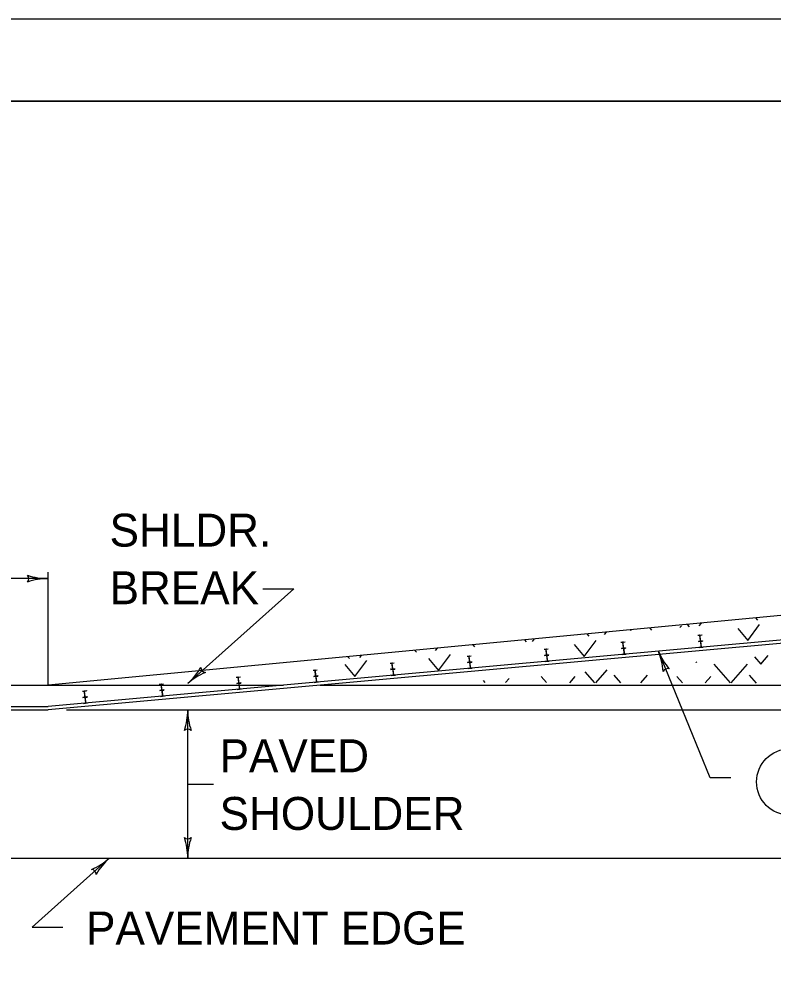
# Model space of a CAD drawing. Extents: x 918 to 1082, y 999 to 1322.
# Drawn here: x 1009.32 to 1013.9, y 1216.27 to 1222 of the extents above; entities that cross this region are included whole.
import ezdxf

# ---------------------------------------------------------------- set-up
doc = ezdxf.new("R2010")
doc.units = 0
for name, color, linetype in [('1', 7, 'Continuous'), ('10', 7, 'Continuous'), ('11', 7, 'Continuous'), ('5', 7, 'Continuous')]:
    doc.layers.add(name, color=color, linetype=linetype)

msp = doc.modelspace()

# ---------------------------------------------------------------- linework, layer by layer
at = {"layer": '1'}
for p, q in [((1020.6623, 1219.0164), (1009.4999, 1217.9552)), ((1020.6782, 1218.8416), (1009.4999, 1217.8254)), ((1020.6782, 1218.8213), (1009.4999, 1217.8052)), ((1009.4999, 1217.9552), (1009.4999, 1218.6408)), ((1009.4999, 1218.6021), (1009.2655, 1218.6021)), ((1010.99, 1218.5397), (1010.3471, 1217.9644)), ((1010.8025, 1218.5397), (1010.99, 1218.5397)), ((1013.4423, 1218.2592), (1013.4671, 1218.2614)), ((1013.4423, 1218.2592), (1013.4423, 1218.2579)), ((1013.4423, 1218.2579), (1013.4527, 1218.2589)), ((1013.4573, 1218.2256), (1013.4543, 1218.2575)), ((1013.4584, 1218.2257), (1013.4555, 1218.2576)), ((1013.4569, 1218.2593), (1013.4673, 1218.2603)), ((1013.4671, 1218.2614), (1013.4673, 1218.2603)), ((1012.9754, 1218.2167), (1013.0003, 1218.2189)), ((1012.9754, 1218.2167), (1012.9755, 1218.2155)), ((1012.9755, 1218.2155), (1012.9858, 1218.2164)), ((1012.9787, 1218.1805), (1012.989, 1218.1814)), ((1012.9788, 1218.1794), (1012.9787, 1218.1805)), ((1012.9788, 1218.1794), (1013.0037, 1218.1817)), ((1012.9788, 1218.1794), (1012.9789, 1218.1782)), ((1012.9789, 1218.1782), (1012.9893, 1218.1792)), ((1012.9904, 1218.1832), (1012.9875, 1218.2151)), ((1012.9916, 1218.1833), (1012.9888, 1218.2152)), ((1012.9901, 1218.2169), (1013.0004, 1218.2178)), ((1012.9909, 1218.1777), (1012.9938, 1218.1458)), ((1012.9921, 1218.1778), (1012.995, 1218.1459)), ((1012.9933, 1218.1818), (1013.0036, 1218.1828)), ((1012.9935, 1218.1795), (1013.0038, 1218.1804)), ((1013.0003, 1218.2189), (1013.0004, 1218.2178)), ((1013.0037, 1218.1817), (1013.0036, 1218.1828)), ((1013.0037, 1218.1817), (1013.0038, 1218.1804)), ((1013.4455, 1218.2229), (1013.4558, 1218.2239)), ((1013.4456, 1218.2218), (1013.4455, 1218.2229)), ((1013.4456, 1218.2218), (1013.4705, 1218.2241)), ((1013.4456, 1218.2218), (1013.4458, 1218.2207)), ((1013.4458, 1218.2207), (1013.456, 1218.2216)), ((1013.4488, 1218.1857), (1013.4593, 1218.1866)), ((1013.449, 1218.1844), (1013.4488, 1218.1857)), ((1013.449, 1218.1844), (1013.4739, 1218.1867)), ((1013.4578, 1218.2202), (1013.4606, 1218.1883)), ((1013.4589, 1218.2203), (1013.4618, 1218.1884)), ((1013.4601, 1218.2243), (1013.4704, 1218.2252)), ((1013.4603, 1218.2219), (1013.4706, 1218.2229)), ((1013.4635, 1218.1869), (1013.4738, 1218.1879)), ((1013.4705, 1218.2241), (1013.4704, 1218.2252)), ((1013.4705, 1218.2241), (1013.4706, 1218.2229)), ((1013.4739, 1218.1867), (1013.4738, 1218.1879)), ((1012.0418, 1218.1318), (1012.0667, 1218.1341)), ((1012.0418, 1218.1318), (1012.0418, 1218.1307)), ((1012.0418, 1218.1307), (1012.0523, 1218.1316)), ((1012.0568, 1218.0983), (1012.0539, 1218.1302)), ((1012.058, 1218.0984), (1012.0551, 1218.1303)), ((1012.0565, 1218.132), (1012.0668, 1218.1329)), ((1012.0667, 1218.1341), (1012.0668, 1218.1329)), ((1012.5086, 1218.1743), (1012.5335, 1218.1765)), ((1012.5086, 1218.1743), (1012.5087, 1218.1731)), ((1012.5087, 1218.1731), (1012.519, 1218.174)), ((1012.5118, 1218.1381), (1012.5223, 1218.139)), ((1012.512, 1218.1369), (1012.5118, 1218.1381)), ((1012.512, 1218.1369), (1012.5368, 1218.1392)), ((1012.512, 1218.1369), (1012.5121, 1218.1358)), ((1012.5121, 1218.1358), (1012.5224, 1218.1367)), ((1012.5236, 1218.1407), (1012.5208, 1218.1727)), ((1012.5248, 1218.1408), (1012.5219, 1218.1727)), ((1012.5233, 1218.1744), (1012.5336, 1218.1754)), ((1012.5241, 1218.1353), (1012.527, 1218.1034)), ((1012.5253, 1218.1354), (1012.5282, 1218.1035)), ((1012.5265, 1218.1394), (1012.5368, 1218.1403)), ((1012.5268, 1218.1371), (1012.537, 1218.138)), ((1012.5335, 1218.1765), (1012.5336, 1218.1754)), ((1012.5368, 1218.1392), (1012.5368, 1218.1403)), ((1012.5368, 1218.1392), (1012.537, 1218.138)), ((1012.982, 1218.1432), (1012.9924, 1218.1442)), ((1012.9822, 1218.142), (1012.982, 1218.1432)), ((1012.9822, 1218.142), (1013.0071, 1218.1443)), ((1012.9967, 1218.1445), (1013.007, 1218.1454)), ((1013.0071, 1218.1443), (1013.007, 1218.1454)), ((1013.5164, 1217.3926), (1013.2026, 1218.162)), ((1011.5749, 1218.0894), (1011.5998, 1218.0917)), ((1011.5749, 1218.0894), (1011.575, 1218.0882)), ((1011.575, 1218.0882), (1011.5853, 1218.0892)), ((1011.5899, 1218.0558), (1011.587, 1218.0878)), ((1011.5911, 1218.0559), (1011.5883, 1218.0878)), ((1011.5896, 1218.0896), (1011.5999, 1218.0905)), ((1011.5998, 1218.0917), (1011.5999, 1218.0905)), ((1012.045, 1218.0957), (1012.0554, 1218.0966)), ((1012.0452, 1218.0945), (1012.045, 1218.0957)), ((1012.0452, 1218.0945), (1012.07, 1218.0968)), ((1012.0452, 1218.0945), (1012.0453, 1218.0933)), ((1012.0453, 1218.0933), (1012.0556, 1218.0943)), ((1012.0573, 1218.0928), (1012.0602, 1218.0609)), ((1012.0585, 1218.0929), (1012.0613, 1218.0611)), ((1012.0597, 1218.0969), (1012.07, 1218.0979)), ((1012.0599, 1218.0947), (1012.0702, 1218.0956)), ((1012.07, 1218.0968), (1012.07, 1218.0979)), ((1012.07, 1218.0968), (1012.0702, 1218.0956)), ((1012.5153, 1218.0996), (1012.5403, 1218.1018)), ((1012.5153, 1218.1008), (1012.5256, 1218.1017)), ((1012.5153, 1218.0996), (1012.5153, 1218.1008)), ((1012.5298, 1218.1021), (1012.5402, 1218.103)), ((1012.5403, 1218.1018), (1012.5402, 1218.103)), ((1010.6413, 1218.0045), (1010.6662, 1218.0068)), ((1010.656, 1218.0047), (1010.6663, 1218.0057)), ((1010.6662, 1218.0068), (1010.6663, 1218.0057)), ((1011.1081, 1218.0469), (1011.133, 1218.0492)), ((1011.1081, 1218.0469), (1011.1082, 1218.0458)), ((1011.1082, 1218.0458), (1011.1185, 1218.0467)), ((1011.1113, 1218.0108), (1011.1218, 1218.0117)), ((1011.1115, 1218.0097), (1011.1113, 1218.0108)), ((1011.1115, 1218.0097), (1011.1363, 1218.0119)), ((1011.1115, 1218.0097), (1011.1116, 1218.0084)), ((1011.1116, 1218.0084), (1011.1219, 1218.0094)), ((1011.1231, 1218.0134), (1011.1203, 1218.0453)), ((1011.1243, 1218.0135), (1011.1214, 1218.0454)), ((1011.1228, 1218.0472), (1011.1331, 1218.0481)), ((1011.1236, 1218.0079), (1011.1265, 1217.9761)), ((1011.1248, 1218.0081), (1011.1277, 1217.9762)), ((1011.126, 1218.0121), (1011.1363, 1218.013)), ((1011.1263, 1218.0098), (1011.1365, 1218.0107)), ((1011.133, 1218.0492), (1011.1331, 1218.0481)), ((1011.1363, 1218.0119), (1011.1363, 1218.013)), ((1011.1363, 1218.0119), (1011.1365, 1218.0107)), ((1011.5782, 1218.0532), (1011.5885, 1218.0542)), ((1011.5783, 1218.0521), (1011.5782, 1218.0532)), ((1011.5783, 1218.0521), (1011.6032, 1218.0543)), ((1011.5783, 1218.0521), (1011.5784, 1218.0509)), ((1011.5784, 1218.0509), (1011.5888, 1218.0518)), ((1011.5815, 1218.0159), (1011.5919, 1218.0168)), ((1011.5817, 1218.0147), (1011.5815, 1218.0159)), ((1011.5817, 1218.0147), (1011.6066, 1218.0169)), ((1011.5904, 1218.0504), (1011.5933, 1218.0185)), ((1011.5916, 1218.0505), (1011.5945, 1218.0187)), ((1011.5928, 1218.0545), (1011.6031, 1218.0554)), ((1011.593, 1218.0522), (1011.6033, 1218.0532)), ((1011.5962, 1218.0172), (1011.6065, 1218.0182)), ((1011.6032, 1218.0543), (1011.6031, 1218.0554)), ((1011.6032, 1218.0543), (1011.6033, 1218.0532)), ((1011.6066, 1218.0169), (1011.6065, 1218.0182)), ((1012.0484, 1218.0583), (1012.0588, 1218.0593)), ((1012.0485, 1218.0572), (1012.0484, 1218.0583)), ((1012.0485, 1218.0572), (1012.0735, 1218.0594)), ((1012.063, 1218.0597), (1012.0733, 1218.0606)), ((1012.0735, 1218.0594), (1012.0733, 1218.0606)), ((1007.2032, 1217.9552), (1010.9273, 1217.9552)), ((1010.1745, 1217.9621), (1010.1993, 1217.9643)), ((1010.1745, 1217.9621), (1010.1745, 1217.9609)), ((1010.1745, 1217.9609), (1010.1849, 1217.9618)), ((1010.1895, 1217.9285), (1010.1866, 1217.9604)), ((1010.1907, 1217.9287), (1010.1878, 1217.9605)), ((1010.1892, 1217.9623), (1010.1995, 1217.9632)), ((1010.1993, 1217.9643), (1010.1995, 1217.9632)), ((1010.6413, 1218.0045), (1010.6413, 1218.0033)), ((1010.6413, 1218.0033), (1010.6518, 1218.0043)), ((1010.6445, 1217.9683), (1010.6549, 1217.9693)), ((1010.6447, 1217.9672), (1010.6445, 1217.9683)), ((1010.6447, 1217.9672), (1010.6695, 1217.9694)), ((1010.6447, 1217.9672), (1010.6448, 1217.966)), ((1010.6448, 1217.966), (1010.6551, 1217.9669)), ((1010.6563, 1217.9709), (1010.6534, 1218.0029)), ((1010.6575, 1217.9711), (1010.6546, 1218.0029)), ((1010.6568, 1217.9655), (1010.6597, 1217.9337)), ((1010.658, 1217.9657), (1010.6608, 1217.9338)), ((1010.6592, 1217.9697), (1010.6695, 1217.9706)), ((1010.6594, 1217.9673), (1010.6697, 1217.9683)), ((1010.6695, 1217.9694), (1010.6695, 1217.9706)), ((1010.6695, 1217.9694), (1010.6697, 1217.9683)), ((1011.1148, 1217.9723), (1011.1398, 1217.9745)), ((1011.1148, 1217.9734), (1011.1251, 1217.9744)), ((1011.1148, 1217.9723), (1011.1148, 1217.9734)), ((1011.1293, 1217.9748), (1011.1397, 1217.9757)), ((1011.1398, 1217.9745), (1011.1397, 1217.9757)), ((1011.15, 1217.9552), (1020.6782, 1217.9552)), ((1009.7077, 1217.9197), (1009.7325, 1217.9219)), ((1009.7077, 1217.9197), (1009.7078, 1217.9184)), ((1009.7078, 1217.9184), (1009.7181, 1217.9194)), ((1009.7227, 1217.8861), (1009.7198, 1217.918)), ((1009.7238, 1217.8862), (1009.721, 1217.9181)), ((1009.7223, 1217.9198), (1009.7327, 1217.9208)), ((1009.7325, 1217.9219), (1009.7327, 1217.9208)), ((1010.1778, 1217.9248), (1010.2028, 1217.927)), ((1010.1778, 1217.9259), (1010.1881, 1217.9268)), ((1010.1778, 1217.9248), (1010.1778, 1217.9259)), ((1010.1778, 1217.9248), (1010.178, 1217.9236)), ((1010.178, 1217.9236), (1010.1883, 1217.9245)), ((1010.19, 1217.9231), (1010.1928, 1217.8912)), ((1010.1912, 1217.9232), (1010.194, 1217.8913)), ((1010.1923, 1217.9272), (1010.2027, 1217.9282)), ((1010.1926, 1217.9249), (1010.2028, 1217.9258)), ((1010.1958, 1217.8899), (1010.206, 1217.8908)), ((1010.2028, 1217.927), (1010.2027, 1217.9282)), ((1010.2028, 1217.927), (1010.2028, 1217.9258)), ((1010.2062, 1217.8897), (1010.206, 1217.8908)), ((1010.6479, 1217.931), (1010.6583, 1217.9319)), ((1010.648, 1217.9298), (1010.6479, 1217.931)), ((1010.648, 1217.9298), (1010.673, 1217.9321)), ((1010.6625, 1217.9323), (1010.6728, 1217.9333)), ((1010.673, 1217.9321), (1010.6728, 1217.9333)), ((1009.7109, 1217.8834), (1009.7213, 1217.8844)), ((1009.711, 1217.8823), (1009.7109, 1217.8834)), ((1009.711, 1217.8823), (1009.7359, 1217.8846)), ((1009.711, 1217.8823), (1009.7112, 1217.8812)), ((1009.7112, 1217.8812), (1009.7215, 1217.8821)), ((1009.7143, 1217.8462), (1009.7247, 1217.8471)), ((1009.7144, 1217.8449), (1009.7143, 1217.8462)), ((1009.7144, 1217.8449), (1009.7393, 1217.8472)), ((1009.7232, 1217.8807), (1009.726, 1217.8488)), ((1009.7243, 1217.8808), (1009.7273, 1217.8489)), ((1009.7255, 1217.8848), (1009.7358, 1217.8857)), ((1009.7258, 1217.8824), (1009.736, 1217.8834)), ((1009.7289, 1217.8474), (1009.7393, 1217.8484)), ((1009.7359, 1217.8846), (1009.7358, 1217.8857)), ((1009.7359, 1217.8846), (1009.736, 1217.8834)), ((1009.7393, 1217.8472), (1009.7393, 1217.8484)), ((1010.1811, 1217.8886), (1010.1915, 1217.8895)), ((1010.1813, 1217.8874), (1010.1811, 1217.8886)), ((1010.1813, 1217.8874), (1010.2062, 1217.8897)), ((1007.2032, 1217.8254), (1009.4999, 1217.8254)), ((1007.2032, 1217.8052), (1009.4999, 1217.8052)), ((1009.6105, 1217.8052), (1020.6782, 1217.8052)), ((1010.3471, 1216.9052), (1010.3471, 1217.8052)), ((1013.6414, 1217.3926), (1013.5164, 1217.3926)), ((1010.3471, 1217.3552), (1010.5026, 1217.3552)), ((1007.2032, 1216.9052), (1020.6782, 1216.9052)), ((1009.871, 1216.9052), (1009.4024, 1216.4859)), ((1009.4024, 1216.4859), (1009.5899, 1216.4859))]:
    msp.add_line(p, q, dxfattribs=at)
for points in [[(1013.6838, 1218.2987), (1013.7443, 1218.226), (1013.8169, 1218.3229)], [(1012.6918, 1218.2018), (1012.7523, 1218.1292), (1012.8249, 1218.2261)], [(1011.8087, 1218.1171), (1011.8692, 1218.0444), (1011.9418, 1218.1413)], [(1011.3006, 1218.0808), (1011.3611, 1218.0081), (1011.4337, 1218.105)]]:
    msp.add_lwpolyline(points, dxfattribs=at)
msp.add_circle((1013.9994, 1217.3679), 0.201, dxfattribs=at)
for centre, radius, start, end in [((1009.3513, 1218.6021), 0.0313, 318.7746, 40.89129), ((1009.4999, 1218.2111), 0.3909, 90, 108.66878), ((1009.4999, 1218.993), 0.3909, 251.34716, 269.99389), ((1009.4999, 1218.2111), 0.3909, 89.98778, 90), ((1013.4527, 1218.2573), 0.00156, 5.19432, 95.19432), ((1013.457, 1218.2577), 0.00156, 95.19432, 185.19432), ((1012.9859, 1218.2149), 0.00156, 5.19432, 95.19432), ((1012.9902, 1218.2153), 0.00156, 95.19432, 185.19432), ((1012.9888, 1218.183), 0.00156, 275.19432, 5.19432), ((1012.9893, 1218.1776), 0.00156, 5.19432, 95.19432), ((1012.9931, 1218.1834), 0.00156, 185.19432, 275.19432), ((1012.9936, 1218.1779), 0.00156, 95.19432, 185.19432), ((1013.4556, 1218.2254), 0.00156, 275.19432, 5.19432), ((1013.4561, 1218.22), 0.00156, 5.19432, 95.19432), ((1013.4599, 1218.2258), 0.00156, 185.19432, 275.19432), ((1013.4604, 1218.2204), 0.00156, 95.19432, 185.19432), ((1013.459, 1218.1881), 0.00156, 275.19432, 5.19432), ((1013.4633, 1218.1885), 0.00156, 185.19432, 275.19432), ((1012.0523, 1218.13), 0.00156, 5.19432, 95.19432), ((1012.0566, 1218.1304), 0.00156, 95.19432, 185.19432), ((1012.5191, 1218.1725), 0.00156, 5.19432, 95.19432), ((1012.5234, 1218.1728), 0.00156, 95.19432, 185.19432), ((1012.522, 1218.1406), 0.00156, 275.19432, 5.19432), ((1012.5225, 1218.1351), 0.00156, 5.19432, 95.19432), ((1012.5263, 1218.1409), 0.00156, 185.19432, 275.19432), ((1012.5268, 1218.1355), 0.00156, 95.19432, 185.19432), ((1012.9922, 1218.1457), 0.00156, 275.19432, 5.19432), ((1012.9965, 1218.146), 0.00156, 185.19432, 275.19432), ((1013.5646, 1218.3096), 0.3909, 202.17758, 202.1898), ((1013.5646, 1218.3096), 0.3909, 202.1898, 220.85858), ((1012.8406, 1218.0144), 0.3909, 3.53696, 22.18369), ((1010.0864, 1218.2558), 0.3909, 311.8206, 330.48939), ((1010.4579, 1218.0635), 0.0313, 180.5952, 262.71189), ((1011.5854, 1218.0876), 0.00156, 5.19432, 95.19432), ((1011.5897, 1218.088), 0.00156, 95.19432, 185.19432), ((1012.0552, 1218.0981), 0.00156, 275.19432, 5.19432), ((1012.0557, 1218.0927), 0.00156, 5.19432, 95.19432), ((1012.0595, 1218.0985), 0.00156, 185.19432, 275.19432), ((1012.06, 1218.0931), 0.00156, 95.19432, 185.19432), ((1012.5254, 1218.1032), 0.00156, 275.19432, 5.19432), ((1012.5297, 1218.1036), 0.00156, 185.19432, 275.19432), ((1010.6078, 1217.6731), 0.3909, 113.16776, 131.81449), ((1011.1186, 1218.0451), 0.00156, 5.19432, 95.19432), ((1011.1229, 1218.0455), 0.00156, 95.19432, 185.19432), ((1011.1215, 1218.0132), 0.00156, 275.19432, 5.19432), ((1011.122, 1218.0078), 0.00156, 5.19432, 95.19432), ((1011.1258, 1218.0136), 0.00156, 185.19432, 275.19432), ((1011.1263, 1218.0082), 0.00156, 95.19432, 185.19432), ((1011.5883, 1218.0557), 0.00156, 275.19432, 5.19432), ((1011.5888, 1218.0502), 0.00156, 5.19432, 95.19432), ((1011.5926, 1218.0561), 0.00156, 185.19432, 275.19432), ((1011.5931, 1218.0506), 0.00156, 95.19432, 185.19432), ((1011.5917, 1218.0183), 0.00156, 275.19432, 5.19432), ((1011.596, 1218.0187), 0.00156, 185.19432, 275.19432), ((1012.0586, 1218.0608), 0.00156, 275.19432, 5.19432), ((1012.0629, 1218.0612), 0.00156, 185.19432, 275.19432), ((1013.2587, 1218.0243), 0.0313, 70.9644, 153.08109), ((1010.185, 1217.9603), 0.00156, 5.19432, 95.19432), ((1010.1893, 1217.9607), 0.00156, 95.19432, 185.19432), ((1010.0864, 1218.2558), 0.3909, 311.80838, 311.8206), ((1010.6518, 1218.0027), 0.00156, 5.19432, 95.19432), ((1010.6561, 1218.0031), 0.00156, 95.19432, 185.19432), ((1010.6547, 1217.9708), 0.00156, 275.19432, 5.19432), ((1010.6552, 1217.9654), 0.00156, 5.19432, 95.19432), ((1010.659, 1217.9712), 0.00156, 185.19432, 275.19432), ((1010.6595, 1217.9658), 0.00156, 95.19432, 185.19432), ((1011.1249, 1217.9759), 0.00156, 275.19432, 5.19432), ((1011.1292, 1217.9763), 0.00156, 185.19432, 275.19432), ((1009.7182, 1217.9178), 0.00156, 5.19432, 95.19432), ((1009.7225, 1217.9182), 0.00156, 95.19432, 185.19432), ((1010.1879, 1217.9284), 0.00156, 275.19432, 5.19432), ((1010.1884, 1217.9229), 0.00156, 5.19432, 95.19432), ((1010.1922, 1217.9288), 0.00156, 185.19432, 275.19432), ((1010.1927, 1217.9233), 0.00156, 95.19432, 185.19432), ((1010.1913, 1217.891), 0.00156, 275.19432, 5.19432), ((1010.1956, 1217.8914), 0.00156, 185.19432, 275.19432), ((1010.6581, 1217.9335), 0.00156, 275.19432, 5.19432), ((1010.6624, 1217.9339), 0.00156, 185.19432, 275.19432), ((1009.7211, 1217.8859), 0.00156, 275.19432, 5.19432), ((1009.7216, 1217.8805), 0.00156, 5.19432, 95.19432), ((1009.7254, 1217.8863), 0.00156, 185.19432, 275.19432), ((1009.7259, 1217.8809), 0.00156, 95.19432, 185.19432), ((1009.7245, 1217.8486), 0.00156, 275.19432, 5.19432), ((1009.7288, 1217.849), 0.00156, 185.19432, 275.19432), ((1009.9561, 1217.8052), 0.3909, 341.34716, 359.99389), ((1010.738, 1217.8052), 0.3909, 179.98778, 180), ((1010.738, 1217.8052), 0.3909, 180, 198.66878), ((1010.347, 1217.6565), 0.0313, 48.7746, 130.89129), ((1010.3471, 1217.0538), 0.0313, 228.7746, 310.89129), ((1009.9561, 1216.9052), 0.3909, 0, 18.66878), ((1010.738, 1216.9052), 0.3909, 161.34716, 179.99389), ((1009.6103, 1217.1965), 0.3909, 293.16673, 311.81346), ((1010.1317, 1216.6138), 0.3909, 131.81958, 150.48836), ((1010.1317, 1216.6138), 0.3909, 131.80735, 131.81958), ((1009.9561, 1216.9052), 0.3909, 359.98778, 0), ((1009.7602, 1216.8061), 0.0313, 0.59417, 82.71087)]:
    msp.add_arc(centre, radius, start, end, dxfattribs=at)
at = {"layer": '10'}
for p, q in [((1000, 1222), (1036, 1222)), ((1007, 1221.5), (1035.5, 1221.5))]:
    msp.add_line(p, q, dxfattribs=at)
at = {"layer": '11'}
msp.add_lwpolyline([(1007, 1200.5), (1035.5, 1200.5), (1035.5, 1221.5), (1007, 1221.5)], close=True, dxfattribs=at)
at = {"layer": '5'}
for p, q in [((1013.7911, 1218.3632), (1013.8033, 1218.3492)), ((1013.1497, 1218.3022), (1013.1613, 1218.2889)), ((1013.3333, 1218.305), (1013.343, 1218.3162)), ((1013.3781, 1218.3239), (1013.3899, 1218.3103)), ((1013.4493, 1218.3159), (1013.4633, 1218.332)), ((1012.4378, 1218.221), (1012.4507, 1218.2358)), ((1012.7693, 1218.266), (1012.7806, 1218.2532)), ((1012.8753, 1218.2621), (1012.8886, 1218.2773)), ((1013.0317, 1218.291), (1013.0347, 1218.2875)), ((1013.0347, 1218.2875), (1013.0383, 1218.2916)), ((1011.8507, 1218.1659), (1011.8628, 1218.1798)), ((1012.0771, 1218.2003), (1012.0877, 1218.1881)), ((1012.3903, 1218.23), (1012.4012, 1218.2176)), ((1011.3178, 1218.128), (1011.3276, 1218.1168)), ((1011.3904, 1218.1227), (1011.4021, 1218.136)), ((1011.7243, 1218.1667), (1011.7344, 1218.155)), ((1013.7849, 1218.1277), (1013.8233, 1218.0837)), ((1013.8233, 1218.0837), (1013.8679, 1218.1349)), ((1013.4301, 1218.0963), (1013.4323, 1218.0938)), ((1013.4323, 1218.0938), (1013.435, 1218.0968)), ((1013.5385, 1218.0837), (1013.6388, 1217.9686)), ((1013.6437, 1217.9686), (1013.7441, 1218.0837)), ((1012.4921, 1218.0078), (1012.5245, 1217.9707)), ((1012.6651, 1217.9704), (1012.6977, 1218.0078)), ((1012.7568, 1218.0371), (1012.8152, 1217.9701)), ((1012.8228, 1217.9701), (1012.8915, 1218.0489)), ((1012.9319, 1218.0163), (1012.9723, 1217.9698)), ((1013.0968, 1217.9696), (1013.1374, 1218.0163)), ((1013.3143, 1218.0078), (1013.3481, 1217.9691)), ((1013.4859, 1217.9688), (1013.5199, 1218.0078)), ((1013.7542, 1218.0163), (1013.796, 1217.9683)), ((1012.1389, 1217.9827), (1012.1487, 1217.9714)), ((1012.2758, 1217.9712), (1012.2981, 1217.9967))]:
    msp.add_line(p, q, dxfattribs=at)

# ---------------------------------------------------------------- texts
at = {"layer": '1'}
for s, p in [('SHLDR.', (1009.8729, 1218.7964)), ('BREAK', (1009.8729, 1218.4464)), ('PAVED', (1010.5402, 1217.4266)), ('SHOULDER', (1010.5402, 1217.0766)), ('PAVEMENT EDGE', (1009.7301, 1216.3809))]:
    msp.add_text(s, height=0.2, dxfattribs=at).set_placement(p)

doc.saveas('drawing.dxf')
